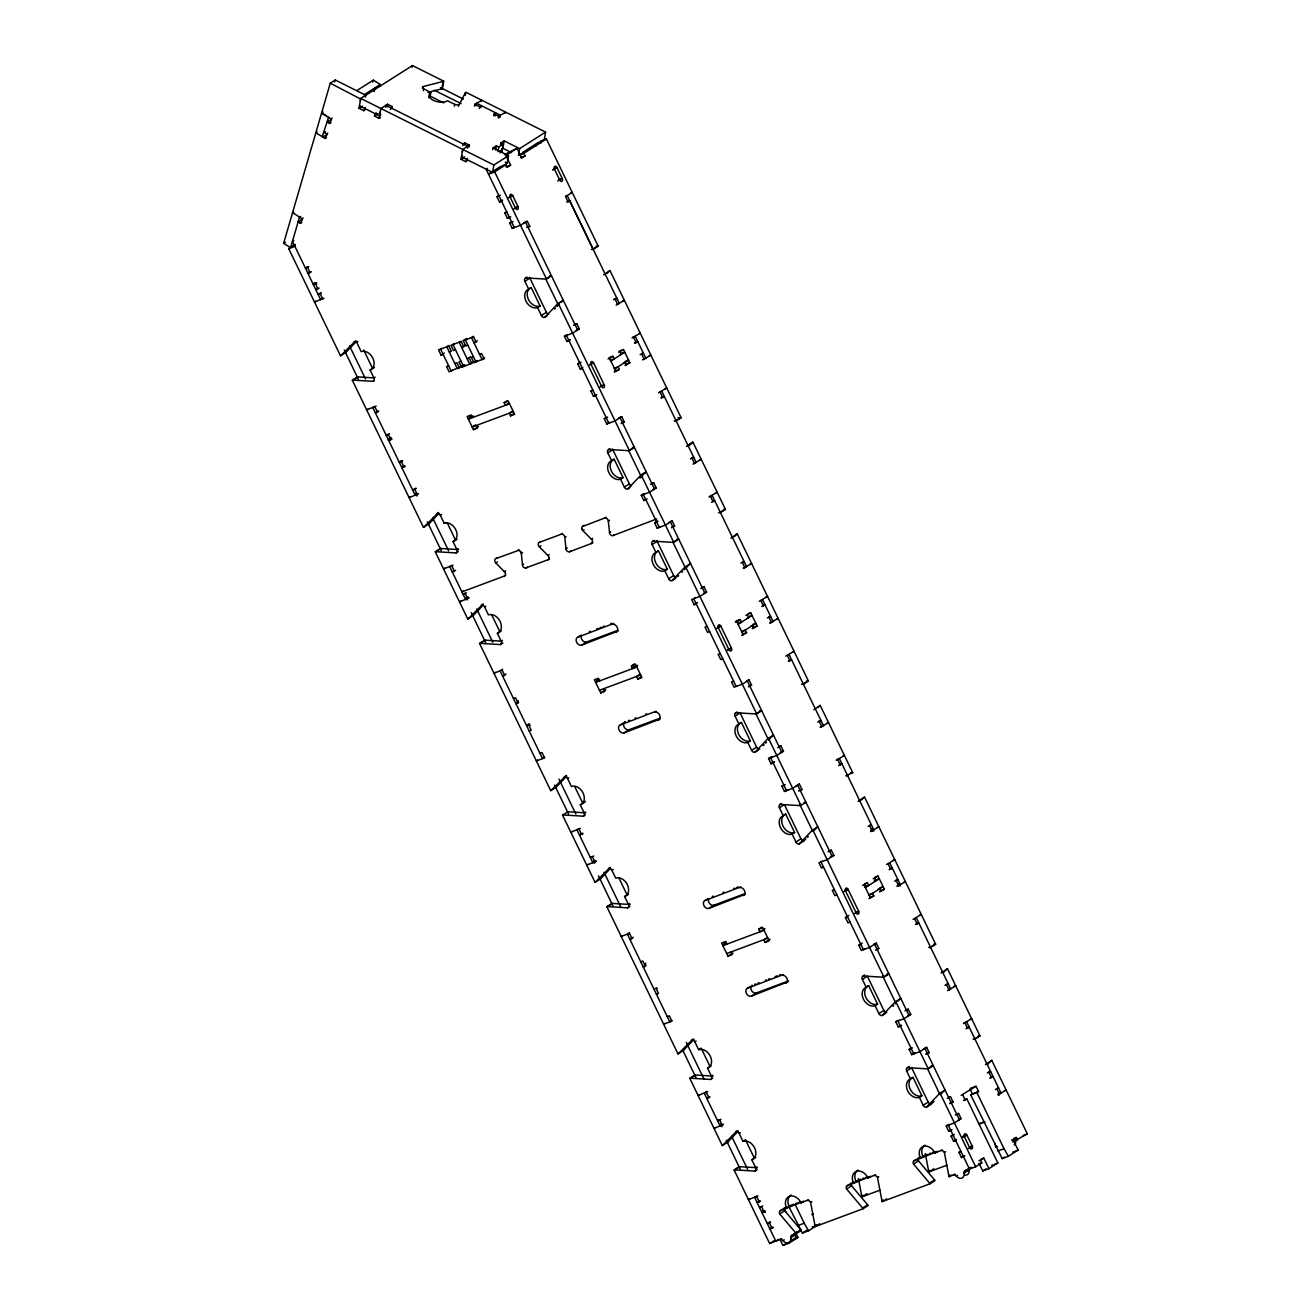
<?xml version="1.0" encoding="UTF-8"?>
<svg xmlns="http://www.w3.org/2000/svg" width="1311" height="1311" viewBox="0 0 1311 1311"><rect width="100%" height="100%" fill="white"/><g stroke="black" fill="none" stroke-linecap="round" stroke-linejoin="round"><path stroke-width="1.5" d="M656.795 518.927L612.843 535.625A2.933 2.18 57.6 0 1 611.041 535.183L610.385 534.609A2.933 2.18 57.6 0 1 609.615 533.331L608.304 521.057A2.933 2.18 57.6 0 0 605.026 517.894L582.117 526.678A2.933 2.18 57.6 0 0 582.821 530.562L591.753 539.591A2.933 2.18 57.6 0 1 591.933 543.295L569.351 551.833A2.933 2.18 57.6 0 1 566.024 549.194L564.812 537.281A2.933 2.18 57.6 0 0 561.534 534.101L539.018 542.508A2.933 2.18 57.6 0 0 539.329 546.769L548.473 556.11A2.933 2.18 57.6 0 1 548.867 556.962L549.014 558.142A2.868 2.114 57.6 0 1 548.899 558.748M549.03 557.978L549.014 558.142A2.933 2.18 57.6 0 1 548.113 559.748L525.416 568.073A2.933 2.18 57.6 0 1 522.532 565.402L521.319 553.488A2.933 2.18 57.6 0 0 518.648 550.341L495.525 558.715A2.933 2.18 57.6 0 0 495.853 562.976L504.981 572.333A2.933 2.18 57.6 0 1 504.62 575.955L461.947 591.884L463.193 591.097M360.525 99.669L360.312 100.898M427.976 92.393L441.823 88.837A2.933 1.54 9.9 0 0 442.397 88.574L443.692 81.167L412.457 65.55L360.738 98.423L359.017 108.305L363.77 110.681L365.458 107.42M376.06 112.73L374.372 115.991L379.141 118.367L379.682 115.286M380.01 113.434L379.78 114.663M380.321 111.582L380.108 112.812M462.537 150.667L462.308 151.896M481.399 100.521L474.811 104.306L474.484 106.158M505.227 112.435L498.639 116.22L498.311 118.072M365.425 97.096L365.753 95.244L335.272 80.004L330.274 83.183L283.635 243.354L290.6 247.681L295.188 244.764M359.443 105.83L379.567 115.892L380.862 108.485L387.548 104.241L392.3 106.633L391.989 108.485M385.549 107.158L385.876 105.306L467.748 146.242L467.421 148.094M387.056 107.027L387.548 104.241M390.317 109.55L392.3 106.633M412.129 67.402L412.457 65.55M422.666 88.46L422.978 86.608L443.118 81.429A2.933 1.54 9.9 0 0 443.692 81.167M423.371 90.705L423.699 88.853A2.933 1.54 9.9 0 1 422.978 86.608M428.631 97.784A10.291 5.375 9.9 0 1 430.188 96.129L430.844 92.425L423.699 88.853M441.823 88.837L443.118 81.429M454.343 106.191L454.671 104.339L447.526 100.767A10.291 5.375 9.9 0 1 433.335 100.308A10.291 5.375 9.9 0 1 430.844 92.425M458.391 106.322L465.438 92.573L465.028 94.9M465.323 94.998L465.815 92.229L545.589 132.116L544.294 139.523L519.975 154.977M462.668 145.718L464.651 142.801L469.42 145.193L469.092 147.045M467.027 160.892L465.782 161.695L461.013 159.303L462.75 149.421L469.42 145.193M464.34 144.652L464.651 142.801M465.782 161.695L467.47 158.418M476.04 105.716L476.483 103.241L500.294 115.155L499.868 117.629M479.252 108.534L481.235 105.634L480.924 107.486M481.235 101.455L481.481 100.062M493.542 115.679L495.542 112.779L494.968 116.007M492.707 149.782L493.034 147.93L496.377 145.816L498.754 146.996L503.211 144.177L500.818 142.981L500.507 144.833M495.64 149.978L496.377 145.816M462.701 156.042L461.456 156.845L492.575 172.397L493.87 164.989L508.521 155.665L493.034 147.93M497.951 151.634L498.754 146.996M505.063 113.369L505.309 111.976M499.966 152.813L501.9 151.584L503.211 144.177M501.408 149.192L502.867 148.274L504.161 140.867L519.648 148.602L545.589 132.116M492.575 172.397L507.226 163.088L508.521 155.665M518.517 155.091L519.648 148.602M360.64 99.046L330.274 83.183M334.731 81.872L335.272 80.004M290.6 247.681L299.482 217.216L300.727 216.413M322.227 136.688L328.553 117.351M302.185 219.298L298.121 221.87L300.448 223.312L303.054 217.855M317.098 131.936L315.836 132.722L325.144 138.491L327.75 133.034M330.946 119.629L327.193 122.021L329.52 123.463L332.125 118.006M372.734 82.052L373.291 80.151L380.272 84.478L379.715 86.379M374.11 91.59L375.257 87.657M355.592 340.86L341.04 355.445A2.933 2.18 57.6 0 1 340.499 355.773L288.682 248.615L295.155 244.518M340.499 355.773L346.038 352.266L356.608 341.221M526.907 277.08L525.662 277.883A2.933 2.18 57.6 0 0 524.875 281.275L528.694 289.174A10.291 7.62 57.6 0 0 525.94 301.071A10.291 7.62 57.6 0 0 537.608 307.61L541.41 315.509A2.933 2.18 57.6 0 0 544.753 317.36L557.732 303.775L563.288 300.268A2.95 2.18 57.6 0 0 562.747 300.596L561.124 302.3M554.619 309.085L555.438 308.232M557.06 306.545L557.88 305.692M558.683 304.84L559.502 303.988M603.634 274.933L609.992 270.574L681.13 417.734L676.132 420.913A2.933 2.18 57.6 0 1 675.476 421.011L674.215 420.946M607.026 273.442L609.451 270.902A2.95 2.18 57.6 0 1 609.992 270.574M438.546 512.454L423.994 527.038A2.933 2.18 57.6 0 1 423.453 527.366L352.315 380.206L357.329 377.027A2.933 2.18 57.6 0 1 357.969 376.912L374.34 377.929M423.453 527.366L428.992 523.859L438.743 513.666M483.169 603.912L468.306 618.694A2.933 2.18 57.6 0 1 467.765 619.021L435.268 551.8L440.283 548.621A2.933 2.18 57.6 0 1 440.922 548.522L458.555 549.604M467.765 619.021L473.304 615.514L483.054 605.321M609.861 448.673L608.615 449.476A2.933 2.18 57.6 0 0 607.829 452.869L611.647 460.767A10.291 7.62 57.6 0 0 608.894 472.681A10.291 7.62 57.6 0 0 620.545 479.203L624.364 487.102A2.933 2.18 57.6 0 0 627.707 488.97L640.686 475.369L645.7 472.189A2.933 2.18 57.6 0 1 646.241 471.862L641.226 475.041A2.933 2.18 57.6 0 0 640.686 475.369M640.014 478.138L640.833 477.286M642.456 475.582L643.259 474.746M644.078 473.894L645.7 472.189M686.587 446.527L692.405 442.495A2.933 2.18 57.6 0 1 692.945 442.168L725.442 509.389L720.427 512.568A2.933 2.18 57.6 0 1 719.788 512.683L718.526 512.601M689.979 445.035L692.405 442.495M654.173 540.345L652.927 541.132A2.933 2.18 57.6 0 0 652.141 544.54L655.959 552.439A10.291 7.62 57.6 0 0 653.206 564.336A10.291 7.62 57.6 0 0 664.857 570.859L668.676 578.757A2.933 2.18 57.6 0 0 672.019 580.626L684.997 567.024L690.536 563.517A2.933 2.18 57.6 0 0 690.012 563.845L688.39 565.549M677.836 576.594L678.639 575.742M681.884 572.35L682.703 571.498M684.326 569.793L685.129 568.941M686.767 567.253L687.57 566.401M730.899 538.182L737.257 533.823L808.395 680.983L803.381 684.162A2.933 2.18 57.6 0 1 802.742 684.276L801.48 684.195M734.275 536.707L736.716 534.151A2.933 2.18 57.6 0 1 737.257 533.823M566.123 775.506L551.259 790.287A2.933 2.18 57.6 0 1 550.718 790.631L479.58 643.472L484.595 640.292A2.933 2.18 57.6 0 1 485.234 640.178L501.605 641.177M550.718 790.631L556.257 787.108L566.811 776.063M610.123 867.374L595.571 881.959A2.933 2.18 57.6 0 1 595.03 882.287L562.534 815.065L568.187 811.771L585.82 812.853M595.03 882.287L600.569 878.763L610.32 868.57M737.126 711.939L735.881 712.725A2.933 2.18 57.6 0 0 735.094 716.134L738.912 724.033A10.291 7.62 57.6 0 0 736.159 735.93A10.291 7.62 57.6 0 0 747.811 742.452L751.629 750.351A2.933 2.18 57.6 0 0 754.972 752.219L767.951 738.634L773.49 735.11A2.933 2.18 57.6 0 0 772.966 735.438L771.343 737.143M763.215 745.631L764.034 744.795M765.657 743.091L766.46 742.239M769.704 738.847L770.524 737.995M813.852 709.775L820.211 705.416L852.707 772.638L845.792 775.85M818.048 707.448L819.67 705.744A2.933 2.18 57.6 0 1 820.211 705.416M781.438 803.594L780.192 804.397A2.933 2.18 57.6 0 0 779.406 807.789L783.224 815.688A10.291 7.62 57.6 0 0 780.455 827.585A10.291 7.62 57.6 0 0 792.123 834.107L795.941 842.006A2.933 2.18 57.6 0 0 799.268 843.874L812.263 830.289L817.802 826.766A2.933 2.18 57.6 0 0 817.277 827.11L815.639 828.798M805.085 839.843L805.904 838.991M807.527 837.303L808.346 836.451M814.016 830.502L814.836 829.65M858.164 801.447L864.523 797.072L935.661 944.231L930.646 947.411A2.933 2.18 57.6 0 1 930.007 947.525L928.745 947.443M861.54 799.956L863.982 797.416A2.933 2.18 57.6 0 1 864.523 797.072M693.077 1038.967L678.524 1053.552A2.933 2.18 57.6 0 1 677.984 1053.88L606.846 906.72L611.844 903.541A2.933 2.18 57.6 0 1 612.499 903.426L630.132 904.508M677.984 1053.88L683.523 1050.373L694.076 1039.328M737.077 1130.819L722.836 1145.208A2.933 2.18 57.6 0 1 722.295 1145.535L689.799 1078.314L694.797 1075.135A2.933 2.18 57.6 0 1 695.453 1075.02L713.086 1076.102M722.295 1145.535L727.834 1142.028L738.388 1130.983M864.703 974.991L863.146 975.99A2.933 2.18 57.6 0 0 862.359 979.383L866.178 987.281A10.291 7.62 57.6 0 0 863.408 999.179A10.291 7.62 57.6 0 0 875.076 1005.717L878.894 1013.616A2.933 2.18 57.6 0 0 882.221 1015.468L895.216 1001.883L900.755 998.376A2.933 2.18 57.6 0 0 900.215 998.703L897.789 1001.243M892.922 1006.34L893.725 1005.488M895.347 1003.8L896.167 1002.948M941.118 973.041L947.476 968.682L979.956 1035.903L974.958 1039.082A2.933 2.18 57.6 0 1 974.319 1039.181L973.057 1039.115M943.691 972.401L944.494 971.549M945.313 970.697L946.935 969.009A2.933 2.18 57.6 0 1 947.476 968.682M909.326 1066.449L907.441 1067.646A2.933 2.18 57.6 0 0 906.655 1071.038L910.473 1078.937A10.291 7.62 57.6 0 0 907.72 1090.85A10.291 7.62 57.6 0 0 919.388 1097.373L923.206 1105.271A2.933 2.18 57.6 0 0 926.533 1107.139L939.528 1093.538L945.067 1090.031A2.933 2.18 57.6 0 0 944.526 1090.359L943.723 1091.211M932.35 1103.108L933.973 1101.404M941.282 1093.751L942.904 1092.063M985.43 1064.696L991.772 1060.337L1027.365 1133.9L1012.616 1141.963M988.002 1064.057L988.805 1063.205M989.625 1062.369L991.247 1060.665A2.933 2.18 57.6 0 1 991.772 1060.337M323.145 112.025L321.588 113.025L330.88 118.793M357.133 90.426L373.291 80.151M364.114 94.753L380.272 84.478M329.52 123.463L331.077 122.464M359.017 108.305L362.459 106.125M325.423 131.592L324.178 132.395L326.505 133.837M363.77 110.681L365.032 109.895M322.817 137.049L326.98 134.41M325.144 138.491L326.39 137.704M374.372 115.991L378.125 113.598M379.567 115.892L380.829 115.106M379.141 118.367L380.387 117.58M301.792 218.658L292.812 212.677M292.5 212.89L293.762 212.087M300.448 223.312L301.694 222.526M283.635 243.354L285.47 242.191M293.713 240.503L292.468 241.306L320.687 299.744M461.013 159.303L464.766 156.927M500.818 142.981L504.161 140.867M307.626 266.756L305.447 268.149L308.757 266.592M310.461 271.836L307.97 273.425L311.297 271.852M504.456 154.649L516.993 148.307L521.729 158.09L525.055 155.96L523.794 153.338L546.392 138.966L598.177 246.124L593.178 249.319A2.933 2.18 57.6 0 1 592.523 249.418L591.277 249.352M516.993 148.307L505.882 155.37L510.602 165.153L507.275 167.284L505.997 164.645L499.819 166.956L488.495 174.15L494.673 171.839L505.997 164.645M487.315 168.349L486.053 169.135L514.322 227.573M315.771 282.799L313.263 284.389L316.606 282.832M522.45 152.551L538.608 142.293M318.016 288.256L315.836 289.649L319.147 288.092M320.359 293.09L318.163 294.483L321.474 292.91M315.787 301.251L314.525 302.054L324.03 298.187M501.605 201.255L499.524 202.025L496.984 196.765L498.229 195.962M500.294 195.192L496.984 196.765M499.524 202.025L502.654 200.042M512.765 195.781L508.684 197.814M552.947 169.824L556.995 167.661L562.304 178.624L557.732 180.984M510.684 216.692L507.373 218.265L504.833 212.988L506.701 211.808M515.715 207.482L518.025 206.614L515.567 208.334L510.225 197.24A2.212 1.458 69.6 0 1 510.52 194.47A2.212 1.458 69.6 0 1 512.732 195.65L518.074 206.745A2.212 1.458 69.6 0 1 517.73 209.383A2.212 1.458 69.6 0 1 515.534 208.203L513.978 208.777M507.373 218.265L509.242 217.069M528.054 227.36L529.726 226.295L527.186 221.035L520.483 225.279L512.257 228.343L509.7 223.083L510.962 222.296M513.011 221.526L509.7 223.083M512.257 228.343L514.436 226.967M616.776 304.414L619.349 303.447L569.761 200.845L568.089 201.91L565.549 196.634L572.219 192.389L570.678 192.979M352.315 380.206A2.933 2.18 57.6 0 1 352.97 380.108L373.127 381.337A2.933 2.18 57.6 0 0 373.914 377.945L370.095 370.046A10.291 7.62 57.6 0 0 372.848 358.149A10.291 7.62 57.6 0 0 361.18 351.61L356.625 342.204L357.887 341.401M352.97 380.108L357.969 376.912M370.095 370.046L372.586 368.457A10.291 7.62 57.6 0 0 374.487 367.293M524.875 281.275L529.873 278.096A2.933 2.18 57.6 0 1 529.611 277.342M373.914 377.945L375.159 377.142M373.127 381.337L374.372 380.551M528.694 289.174L531.201 287.584L540.099 306.02L537.608 307.61M558.273 304.955L545.851 279.243A2.933 2.18 57.6 0 0 546.458 279.014L551.472 275.818A2.933 2.18 57.6 0 1 550.817 275.933L545.818 279.112L525.662 277.883M592.523 249.418L597.537 246.239A2.933 2.18 57.6 0 0 598.177 246.124M441.84 348.333L440.594 349.119L451.197 371.062L452.459 370.259M448.854 345.498L446.772 346.825L457.375 368.752L459.456 367.441M454.196 343.728L452.95 344.514L463.553 366.457L464.815 365.654M460.39 341.417L459.129 342.22L469.731 364.147L472.648 362.295M467.863 345.17L465.798 345.94L463.258 340.68L466.585 338.566M449.312 352.085L451.377 351.315L448.837 346.055L438.53 349.89L441.086 355.15L444.413 353.036M466.569 339.123L465.307 339.91L475.909 361.852L477.171 361.049M473.566 336.288L471.485 337.615L482.087 359.542L484.595 357.952M465.012 345.367L461.669 347.481L463.733 346.71L461.193 341.45L450.886 345.285L453.442 350.545L455.491 349.791M367.932 409.114L366.654 409.917L376.175 406.049M477.368 340.745L474.041 342.876L476.09 342.105L473.55 336.845L463.258 340.68M374.094 406.82L372.832 407.623L415.259 495.378L417.34 494.05M378.224 411.08L375.405 412.883L378.715 411.31M470.534 356.772L467.191 358.886L469.256 358.116L471.796 363.393L461.505 367.227L458.948 361.951L461.013 361.197M461.964 365.851L463.225 365.048M541.41 315.509L546.425 312.313A2.933 2.18 57.6 0 0 548.67 314.247M448.657 365.802L446.592 366.572L449.149 371.832L464.438 364.802M461.505 367.227L464.831 365.097M473.369 356.592L471.305 357.346L473.861 362.623L477.188 360.492M544.753 317.36L547.261 315.771M387.466 434.465L386.221 435.252L389.531 433.695M390.94 437.3A2.212 1.458 69.6 0 0 391.252 438.939L388.761 440.512L392.071 438.956M572.628 333.141L579.331 328.897L576.774 323.637L573.562 325.275M613.614 299.826L616.825 298.187L614.122 299.187M570.252 339.926L566.942 341.483L564.402 336.222L566.27 335.026M567.729 334.649L566.483 335.452L608.894 423.191L610.139 422.404M616.154 305.086L624.364 300.268L622.807 300.842M566.942 341.483L569.761 339.696M469.256 417.488L470.911 416.423M400.314 461.456L401.854 460.866L399.363 462.455L402.674 460.898M473.369 415.948L468.355 419.127L509.553 403.788M404.411 466.126L401.92 467.716L405.23 466.159M508.766 403.198L505.44 405.312L504.161 402.69L507.504 400.56M475.516 424.911L472.173 427.025L513.371 411.687M472.484 417.603L471.206 414.964L467.093 416.505L473.451 429.664L478.466 426.485M582.363 368.358L580.298 369.128L577.758 363.868L579.954 362.475M581.068 362.295L577.758 363.868M512.585 411.097L509.258 413.211L510.52 415.849L514.649 414.309L508.275 401.15L504.161 402.69M580.298 369.128L582.805 367.539M632.066 337.992L640.276 333.174L638.719 333.748M510.52 415.849L513.863 413.719M608.058 358.985L612.942 356.281L614.203 358.919L610.352 360.361M618.628 352.266L623.495 349.578L629.87 362.737L624.986 365.425M634.606 343.253L637.818 341.614L635.114 342.63M610.844 361.049L624.741 352.217L621.447 353.446M415.554 488.315L412.736 490.101L416.357 488.331M410.343 496.869L409.081 497.672L418.586 493.805M614.662 368.948L628.559 360.115L625.265 361.344M640.112 354.658L643.324 353.02L641.784 353.609M614.417 372.144L619.3 369.456L618.022 366.818L614.171 368.26M596.767 394.758L593.457 396.332L590.917 391.071L592.474 390.072M642.669 359.935L650.879 355.117L649.322 355.691M593.457 396.332L595.964 394.742M436.989 513.453A2.933 2.18 57.6 0 1 440.316 515.305L441.561 514.518M621.086 423.551L624.298 421.913L621.742 416.652L615.056 420.897L606.813 423.977L604.273 418.701L606.141 417.504M607.583 417.144L604.273 418.701M440.316 515.305L444.134 523.204L445.379 522.417M606.813 423.977L609.009 422.584M658.564 392.841L666.791 388.023L665.234 388.597M661.121 398.102L664.333 396.463L661.236 397.61M435.268 551.8A2.933 2.18 57.6 0 1 435.907 551.702L440.922 548.522M435.907 551.702L456.081 552.931A2.933 2.18 57.6 0 0 456.867 549.538L453.049 541.64L455.54 540.05A10.291 7.62 57.6 0 0 456.998 539.247M607.829 452.869L612.827 449.689A2.933 2.18 57.6 0 1 612.565 448.936M456.867 549.538L458.113 548.735M456.081 552.931L458.26 551.538M611.647 460.767L614.154 459.178L623.053 477.614L620.545 479.203M628.772 450.705L633.77 447.526A2.933 2.18 57.6 0 0 634.426 447.428L629.411 450.607A2.933 2.18 57.6 0 1 628.772 450.705L608.615 449.476M675.476 421.011L680.491 417.832A2.933 2.18 57.6 0 0 681.13 417.734M444.822 568.171L443.544 568.974L453.049 565.09M451.295 565.68L449.722 566.663L465.634 599.569L468.551 597.718M454.163 570.727L452.295 571.924L455.605 570.367M495.886 558.519L497.131 557.732M495.853 562.976L497.41 561.993M517.648 550.407L518.894 549.62M692.945 442.168L687.931 445.347A2.933 2.18 57.6 0 0 687.406 445.674M624.364 487.102L629.378 483.923A2.933 2.18 57.6 0 0 631.378 485.775M521.319 553.488L522.581 552.685M539.378 542.312L540.624 541.525M627.707 488.97L629.886 487.577M464.668 593.309L463.111 594.309L466.421 592.736M539.329 546.769L540.902 545.786M561.141 534.2L562.386 533.413M504.424 571.612L505.669 570.809M460.718 601.077L459.456 601.88L468.961 598.013M564.812 537.281L566.073 536.478M504.391 576.07L505.636 575.267M582.871 526.104L584.116 525.301M522.433 564.894L523.679 564.107M647.142 498.967L643.832 500.54L641.292 495.263L649.535 492.199L656.221 487.954L653.665 482.677L650.453 484.316M690.487 458.866L693.699 457.228L691.389 458.096M582.821 530.562L584.083 529.759M604.633 517.992L605.879 517.206M526.121 567.974L527.366 567.171M641.292 495.263L643.783 493.673M644.619 493.706L643.357 494.493L659.269 527.399L660.515 526.612M547.916 555.405L549.162 554.602M693.044 464.127L701.254 459.309L699.32 460.03M608.304 521.057L609.566 520.27M549.129 559.06L548.113 559.748M567.171 547.9L566.024 549.194M643.832 500.54L645.7 499.344M569.613 551.767L570.859 550.964M481.301 605.108A2.933 2.18 57.6 0 1 484.628 606.977L485.873 606.174M591.408 539.198L592.654 538.395M591.359 543.655L592.621 542.852M609.418 532.479L610.664 531.676M613.089 535.543L614.351 534.757M665.447 525.105L657.188 528.169L654.648 522.909L657.466 521.122M657.958 521.352L654.648 522.909M657.188 528.169L658.761 527.186M665.431 525.105L672.117 520.86L674.673 526.121L671.461 527.759M708.94 497.033L717.166 492.215L715.593 492.805M479.58 643.472A2.933 2.18 57.6 0 1 480.219 643.357L485.234 640.178M480.219 643.357L500.376 644.586A2.933 2.18 57.6 0 0 501.163 641.194L497.344 633.295L499.852 631.705A10.291 7.62 57.6 0 0 501.31 630.902M711.496 502.31L714.708 500.671L712.774 501.392M652.141 544.54L657.139 541.345A2.933 2.18 57.6 0 1 656.942 540.853M501.163 641.194L502.424 640.391M500.376 644.586L502.883 642.996M655.959 552.439L658.45 550.833L667.365 569.269L664.857 570.859M685.522 568.155L673.051 542.377A2.933 2.18 57.6 0 0 673.723 542.262L678.721 539.083A2.933 2.18 57.6 0 1 678.082 539.182L673.084 542.377L652.927 541.132M719.788 512.683L724.803 509.487A2.933 2.18 57.6 0 0 725.442 509.389M495.181 672.379L493.919 673.182L502.179 670.101L504.719 675.362L502.67 676.132L505.997 674.018M502.605 669.282L500.097 670.871L542.525 758.627L544.606 757.299M668.676 578.757L673.69 575.578A2.933 2.18 57.6 0 0 675.935 577.495M618.186 630.952L581.658 645.127A4.408 3.261 57.6 0 1 576.66 642.341A4.408 3.261 57.6 0 1 577.84 637.228L580.97 635.245M672.019 580.626L674.51 579.036M674.821 578.839L675.771 578.233M577.84 637.228L613.745 623.446M581.658 645.127L586.673 641.948L617.776 630.362M518.189 700.762A2.212 1.458 69.6 0 0 518.517 702.188L516.026 703.778L518.091 703.007L515.534 697.747L513.486 698.501M699.894 596.407L706.596 592.146L704.04 586.886L700.828 588.524M740.862 563.075L744.074 561.436L742.534 562.009M694.994 597.898L693.732 598.701L736.159 686.456L737.405 685.653M743.419 568.335L751.629 563.517L750.089 564.091M699.91 596.39L691.667 599.471L694.207 604.732L697.534 602.618M596.505 680.737L598.177 679.688M529.136 724.114L526.629 725.704L528.694 724.95L531.234 730.211L529.185 730.981M598.963 680.262L595.62 682.392L636.818 667.037M632.213 667.43L637.703 665.398L632.705 668.577L631.427 665.939L634.753 663.825M599.75 680.851L598.471 678.229L594.358 679.754L600.717 692.913L605.715 689.733M639.85 674.346L636.523 676.476L637.785 679.098L641.915 677.574L635.54 664.398L631.427 665.939M637.785 679.098L641.128 676.984M759.315 601.241L767.541 596.423L766.001 596.997M735.324 622.233L740.207 619.546L741.469 622.168L737.618 623.61M745.877 615.514L750.761 612.827L757.135 625.986L752.252 628.69M761.871 606.501L765.083 604.879L762.379 605.879M737.552 623.036L738.912 622.184M738.109 624.315L752.006 615.465L748.712 616.694M537.592 760.134L536.346 760.921L544.606 757.856L542.049 752.58L540.001 753.35M741.928 632.213L755.824 623.364L752.53 624.593M767.377 617.923L770.589 616.285L769.049 616.858M741.682 635.409L746.565 632.705L745.287 630.067L742.583 631.083M769.934 623.184L778.144 618.366L776.604 618.939M659.974 719.1L624.085 732.882A4.408 3.261 57.6 0 1 619.087 730.08A4.408 3.261 57.6 0 1 620.267 724.983L623.397 723M624.642 722.197L625.265 721.804A4.408 3.261 57.6 0 0 624.741 722.082M620.267 724.983L656.155 711.201M624.085 732.882L629.083 729.703L660.203 718.1M564.254 776.702A2.933 2.18 57.6 0 1 567.581 778.57L568.827 777.767M748.335 686.8L751.547 685.178L749.007 679.901L742.321 684.162L734.078 687.226L731.538 681.966L733.586 681.196M785.83 656.09L794.056 651.272L792.5 651.846M788.386 661.35L791.598 659.712L788.501 660.875M562.534 815.065A2.933 2.18 57.6 0 1 563.173 814.95L583.329 816.196A2.933 2.18 57.6 0 0 584.116 812.787L580.298 804.888L582.805 803.299A10.291 7.62 57.6 0 0 585.443 801.283M735.094 716.134L740.092 712.955A2.933 2.18 57.6 0 1 739.896 712.463M584.116 812.787L585.378 812.001M583.329 816.196L585.214 815M738.912 724.033L741.403 722.443L750.318 740.862L747.811 742.452M756.037 713.971L761.035 710.791A2.933 2.18 57.6 0 0 761.675 710.677L756.676 713.856A2.933 2.18 57.6 0 1 756.037 713.971L735.881 712.725M802.742 684.276L807.756 681.097A2.933 2.18 57.6 0 0 808.395 680.983M572.088 831.42L570.809 832.223L580.314 828.355M578.233 829.126L576.987 829.929L592.9 862.835L595.817 860.966M582.674 833.19L579.56 835.189L582.871 833.616M751.629 750.351L756.644 747.172A2.933 2.18 57.6 0 0 759.774 749.089M754.972 752.219L757.152 750.826M757.463 750.629L758.413 750.023M591.622 856.755L590.376 857.558L593.686 856.001M587.984 864.326L586.722 865.129L596.226 861.261M774.408 762.232L771.097 763.789L768.541 758.528L776.8 755.447L783.47 751.203L780.93 745.943L777.718 747.581M817.753 722.115L820.965 720.493L818.654 721.345M768.541 758.528L770.737 757.135M771.884 756.955L770.622 757.742L786.534 790.648L787.78 789.861M820.309 727.392L828.519 722.574L826.962 723.148M771.097 763.789L774.227 761.806M608.55 868.357A2.933 2.18 57.6 0 1 611.893 870.225L613.138 869.422M798.71 791.008L801.922 789.369L799.382 784.109L792.696 788.353L784.453 791.434L781.913 786.158L784.404 784.568M785.223 784.601L781.913 786.158M784.453 791.434L787.272 789.648M836.205 760.298L844.431 755.48L842.858 756.054M606.846 906.72A2.933 2.18 57.6 0 1 607.485 906.606L612.499 903.426M607.485 906.606L627.641 907.851A2.933 2.18 57.6 0 0 628.428 904.443L624.61 896.544L627.117 894.954L619.103 878.37M838.761 765.558L841.973 763.92L839.269 764.936M779.406 807.789L784.404 804.61L800.955 838.827A2.933 2.18 57.6 0 0 804.282 840.695L803.659 841.088M628.428 904.443L629.69 903.656M627.641 907.851L629.837 906.458M783.224 815.688L785.715 814.098L794.63 832.518L792.123 834.107M780.192 804.397L800.349 805.626L805.986 802.332A2.933 2.18 57.6 0 1 805.347 802.447L804.085 802.365M622.43 935.628L621.185 936.431L629.444 933.35L631.984 938.61L629.935 939.381L633.262 937.267M629.444 932.809L627.363 934.12L669.79 1021.875L671.871 1020.548M795.941 842.006L800.955 838.827M745.451 894.2L708.923 908.392A4.408 3.261 57.6 0 1 703.925 905.59A4.408 3.261 57.6 0 1 705.105 900.493L707.924 898.707M799.268 843.874L803.037 841.498M705.105 900.493L740.682 886.892M708.923 908.392L713.938 905.213L745.041 893.61M823.521 867.226L821.473 867.997L818.916 862.736L827.175 859.655L833.845 855.411L831.305 850.151L828.093 851.773M868.128 826.323L871.34 824.685L869.799 825.274M822.243 861.163L820.997 861.95L863.425 949.705L864.67 948.918M871.045 830.142L872.716 829.076L873.716 831.141M870.668 831.6L878.894 826.782L877.354 827.356M723.77 944.002L725.442 942.937M726.228 943.527L722.885 945.641L764.084 930.286M764.968 928.647L759.954 931.826L758.692 929.188L762.019 927.074M726.999 944.117L725.737 941.478L721.607 943.019L727.982 956.178L732.98 952.999M767.115 937.611L763.772 939.725L765.05 942.363L769.164 940.823L762.805 927.664L758.692 929.188M886.58 864.506L894.807 859.688L893.25 860.262M765.05 942.363L770.049 939.168M862.589 885.499L867.456 882.795L868.734 885.433L864.49 887.006M873.142 878.78L878.026 876.076L884.384 889.251L879.517 891.939M889.137 869.767L892.349 868.128L889.645 869.144M864.818 886.302L865.719 885.728M865.375 887.563L879.271 878.731L874.322 880.566M664.857 1023.383L663.612 1024.186L671.871 1021.105L669.315 1015.845L667.266 1016.615M869.193 895.462L883.09 886.629L879.796 887.858M894.643 881.172L897.855 879.534L895.921 880.255M868.947 898.658L873.831 895.954L872.552 893.332L869.848 894.331M850.036 922.075L847.988 922.846L845.431 917.569L848.774 915.455M897.347 885.122L898.609 884.319M897.183 886.433L905.409 881.615L903.869 882.188M788.485 981.562L751.35 996.131A4.408 3.261 57.6 0 1 746.352 993.345A4.408 3.261 57.6 0 1 747.532 988.248L750.351 986.446M747.532 988.248L783.109 974.647M751.35 996.131L756.349 992.951L788.534 980.956M691.503 1039.951A2.933 2.18 57.6 0 1 694.846 1041.819L696.092 1041.032M875.601 950.065L878.812 948.427L876.272 943.166L869.586 947.411L861.343 950.475L858.803 945.215L862.13 943.101M694.846 1041.819L698.665 1049.718L701.156 1048.128L710.07 1066.564L707.563 1068.154L711.381 1076.052A2.933 2.18 57.6 0 1 710.595 1079.445L690.438 1078.216A2.933 2.18 57.6 0 0 689.799 1078.314M913.095 919.339L921.322 914.521L919.765 915.094M915.635 924.616L918.847 922.977L915.766 924.124M690.438 1078.216L695.453 1075.02M862.359 979.383L867.358 976.203L883.893 1010.42A2.933 2.18 57.6 0 0 886.842 1012.387M711.381 1076.052L712.643 1075.249M710.595 1079.445L712.479 1078.248M866.178 987.281L868.669 985.692L877.583 1004.128L875.076 1005.717M883.303 977.219L888.301 974.04A2.933 2.18 57.6 0 0 888.94 973.926L883.942 977.105A2.933 2.18 57.6 0 1 883.303 977.219L863.146 975.99M930.007 947.525L935.005 944.346A2.933 2.18 57.6 0 0 935.661 944.231M699.337 1094.685L698.075 1095.488L707.579 1091.604M707.071 1091.391L704.253 1093.177L720.165 1126.083L723.082 1124.232M708.694 1097.241L706.809 1098.438L710.12 1096.881M878.894 1013.616L883.893 1010.42M882.221 1015.468L885.662 1013.288M719.198 1119.823L717.625 1120.807L720.952 1119.25M715.249 1127.591L713.987 1128.394L723.492 1124.51M720.231 1124.412L721.919 1126.772M901.673 1025.481L898.346 1027.037L895.806 1021.777L904.066 1018.696L910.735 1014.452L908.195 1009.191L904.983 1010.83M945.018 985.38L948.23 983.742L945.919 984.61M895.806 1021.777L897.691 1020.581M899.133 1020.204L897.888 1021.007L913.8 1053.913L915.045 1053.11M947.558 990.641L955.785 985.823L954.211 986.413M898.346 1027.037L901.165 1025.251M735.815 1131.622A2.933 2.18 57.6 0 1 739.158 1133.474L740.404 1132.688M739.158 1133.474L742.976 1141.373L745.467 1139.783L754.382 1158.219L751.875 1159.809L755.693 1167.708A2.933 2.18 57.6 0 1 754.907 1171.1L734.75 1169.871A2.933 2.18 57.6 0 0 734.111 1169.969L769.655 1243.565L781.766 1238.633M925.976 1054.273L929.188 1052.635L926.648 1047.358L919.961 1051.619L911.719 1054.683L909.178 1049.423L911.047 1048.226M912.489 1047.85L909.178 1049.423M911.719 1054.683L914.537 1052.897M734.111 1169.969L739.109 1166.79A2.933 2.18 57.6 0 1 739.748 1166.692L757.397 1167.773M963.47 1023.547L971.697 1018.729L970.124 1019.319M734.75 1169.871L739.748 1166.692M966.01 1028.807L969.222 1027.185L966.912 1028.037M906.655 1071.038L911.669 1067.859L928.204 1102.092A2.933 2.18 57.6 0 0 931.547 1103.944L930.597 1104.55M755.693 1167.708L756.939 1166.905M754.907 1171.1L757.102 1169.707M910.473 1078.937L912.98 1077.347L921.895 1095.783L919.388 1097.373M927.614 1068.875L932.613 1065.696A2.933 2.18 57.6 0 0 933.252 1065.597L928.254 1068.776A2.933 2.18 57.6 0 1 927.614 1068.875L907.441 1067.646M974.319 1039.181L979.317 1036.001A2.933 2.18 57.6 0 0 979.956 1035.903M749.712 1198.877L748.45 1199.68L757.955 1195.812M756.3 1196.32L754.628 1197.385L775.85 1241.255M759.692 1201.056L757.184 1202.646L760.495 1201.073M760.773 1206.677L759.528 1207.464L762.838 1205.907M923.206 1105.271L928.204 1102.092M926.533 1107.139L930.286 1104.747M765.198 1212.478L764.559 1211.151L762.052 1212.741L765.378 1211.167M949.836 1103.633L953.048 1101.994L950.508 1096.733L947.296 1098.356M987.33 1072.906L990.542 1071.267L989.002 1071.857M784.683 1207.988A2.933 2.18 57.6 0 0 784.699 1210.741L800.742 1229.767A2.933 2.18 57.6 0 1 801.201 1230.488L796.187 1233.667A2.933 2.18 57.6 0 0 795.744 1232.946L779.701 1213.92A2.933 2.18 57.6 0 1 780.487 1210.528L782.372 1209.332M783.306 1208.742L784.24 1208.136M961.127 1095.308L976.007 1086.245L978.547 1091.522L970.714 1094.882L1002.21 1158.596L1008.388 1156.302L1018.123 1150.108L1013.026 1139.587L1016.369 1137.456L1017.631 1140.095M989.871 1078.183L993.099 1076.544L990.395 1077.544M786.666 1208.218L803.594 1201.253L801.087 1202.859A10.291 7.62 57.6 0 0 789.419 1196.32A10.291 7.62 57.6 0 0 786.666 1208.218L780.487 1210.528M779.701 1213.92L784.699 1210.741M769.852 1222.114L767.345 1223.704L770.688 1222.131M970.714 1094.882L978.547 1091.522M801.087 1202.859L808.51 1199.745M963.667 1100.568L966.879 1098.946L997.851 1163.004L988.92 1168.675L982.742 1170.969L979.17 1163.562M807.265 1200.548A2.933 2.18 57.6 0 1 810.591 1202.416L811.853 1201.613M772.736 1227.178L769.918 1228.964L773.228 1227.407M952.032 1129.689L948.722 1131.246L946.181 1125.985L954.441 1122.904L961.11 1118.66L958.57 1113.4L955.358 1115.038M995.393 1089.588L998.605 1087.95L997.065 1088.523M851.478 1183.259A2.933 2.18 57.6 0 0 851.609 1185.816L867.653 1204.825A2.933 2.18 57.6 0 1 868.095 1205.546L863.097 1208.742A2.933 2.18 57.6 0 0 862.638 1208.021L846.595 1188.995A2.933 2.18 57.6 0 1 847.398 1185.586L849.266 1184.39M850.2 1183.8L851.15 1183.21M853.576 1183.292L870.488 1176.328L867.98 1177.917A10.291 7.62 57.6 0 0 856.329 1171.395A10.291 7.62 57.6 0 0 853.576 1183.292L847.398 1185.586M846.595 1188.995L851.609 1185.816M946.181 1125.985L947.427 1125.182M949.508 1124.412L948.263 1125.215L969.468 1169.084L971.959 1167.495M998.31 1093.39L999.556 1092.604M997.933 1094.849L1006.16 1090.031L1004.587 1090.605M811.673 1214.641L813.426 1213.92M867.98 1177.917L875.42 1174.82M769.655 1243.565L771.72 1242.254M772.884 1241.501L774.014 1240.796M775.833 1241.255L778.685 1239.452M948.722 1131.246L951.229 1129.656M874.158 1175.606A2.933 2.18 57.6 0 1 877.501 1177.475L878.747 1176.688M780.192 1239.632A2.933 2.18 57.6 0 1 782.995 1240.665L784.24 1239.862M782.995 1240.665A5.883 4.359 57.6 0 0 788.566 1242.73A5.883 4.359 57.6 0 0 790.762 1237.764A2.933 2.18 57.6 0 1 791.844 1235.29L793.417 1234.29M793.729 1234.093L795.597 1232.897M796.547 1232.307L797.94 1231.701M791.107 1239.583A5.883 4.359 57.6 0 0 795.761 1234.585A2.933 2.18 57.6 0 1 795.892 1233.028L800.742 1229.767M790.762 1237.764L795.761 1234.585M955.686 1140.57L953.605 1141.34L951.065 1136.08L953.244 1134.687M954.375 1134.507L951.065 1136.08M918.372 1158.318A2.933 2.18 57.6 0 0 918.503 1160.874L934.546 1179.9A2.933 2.18 57.6 0 1 935.005 1180.621L929.991 1183.8A2.933 2.18 57.6 0 0 929.548 1183.079L913.505 1164.053A2.933 2.18 57.6 0 1 914.291 1160.661L915.848 1159.661M917.11 1158.858L918.044 1158.268M780.061 1239.534L782.929 1245.45L784.044 1244.745M784.601 1244.385L786.272 1243.32M789.566 1207.972L802.398 1233.077L804.823 1231.537M805.429 1231.144L806.642 1230.373M920.469 1158.35L937.381 1151.386L934.89 1152.975A10.291 7.62 57.6 0 0 923.223 1146.453A10.291 7.62 57.6 0 0 920.469 1158.35L914.291 1160.661M863.097 1208.742L815.311 1226.539A2.933 2.18 57.6 0 1 815.032 1225.752L816.294 1224.966M879.943 1190.175L862.015 1196.845A2.933 2.18 57.6 0 1 861.753 1196.058L862.999 1195.271M782.929 1245.45L789.107 1243.139L798.022 1237.469L795.875 1233.028M802.398 1233.077L808.576 1230.767L817.687 1224.982M818.752 1224.359L819.686 1223.753M862.015 1196.845L864.834 1195.058M865.784 1194.468L867.03 1193.665M913.505 1164.053L918.503 1160.874M984.25 1121.593L982.3 1122.363M953.605 1141.34L956.424 1139.554M934.89 1152.975L942.314 1149.878M941.069 1150.681A2.933 2.18 57.6 0 1 944.395 1152.533L945.641 1151.746M862.638 1208.021L867.653 1204.825M929.991 1183.8L882.221 1201.613A2.933 2.18 57.6 0 1 881.942 1200.827L883.188 1200.024M946.837 1165.233L928.925 1171.919A2.933 2.18 57.6 0 1 928.647 1171.133L929.892 1170.33M964.765 1156.007L961.455 1157.58L958.915 1152.303L960.16 1151.517M882.221 1201.613L884.401 1200.22M885.662 1199.418L886.597 1198.828M928.925 1171.919L931.744 1170.117M932.678 1169.527L933.924 1168.74M969.648 1147.649L972.156 1146.06L969.583 1147.01M961.455 1157.58L964.273 1155.778M929.548 1183.079L934.546 1179.9M955.031 1174.066L949.115 1176.672A2.933 2.163 57.6 0 1 948.836 1175.885L950.082 1175.098M996.917 1146.568L995.819 1146.978A2.933 2.18 57.6 0 1 995.541 1146.191L995.868 1145.994M949.115 1176.672L951.311 1175.279M995.819 1146.978L996.77 1146.388M978.956 1160.841L983.84 1158.137L988.92 1168.675M953.458 1175.049A2.933 2.18 57.6 0 1 956.243 1176.082L957.505 1175.295M956.243 1176.082A5.883 4.359 57.6 0 0 961.832 1178.147A5.883 4.359 57.6 0 0 964.011 1173.198A2.933 2.18 57.6 0 1 965.109 1170.707L968.239 1168.724M970.107 1167.527L969.485 1167.921A2.933 2.18 57.6 0 1 970.107 1167.527L970.386 1167.429M1013.78 1140.914L1015.189 1140.013M1016.517 1139.177L1017.418 1138.603M964.011 1173.198L969.026 1170.002A2.933 2.18 57.6 0 1 969.042 1168.822M1014.173 1141.307L1015.73 1140.308A5.883 4.359 57.6 0 1 1014.124 1144.995M965.109 1170.707L975.646 1166.774L981.775 1162.89L980.497 1160.268M982.742 1170.969L986.085 1168.838M1002.21 1158.596L1004.636 1157.056M546.392 138.966L540.214 141.26L541.017 142.981M519.156 155.059L523.794 153.338M520.434 157.697L525.055 155.96M505.964 166.89L510.602 165.153M288.682 248.615L294.86 246.321M556.946 167.546L553.848 168.693L556.995 167.661A2.212 1.458 69.6 0 0 554.733 166.366A2.212 1.458 69.6 0 0 554.438 169.135L559.797 180.23M552.898 169.709L554.438 169.135M509.16 197.109L512.732 195.65M308.872 272.295L310.019 271.852M559.158 179.656L562.239 178.509A2.212 1.458 69.6 0 1 561.944 181.279A2.212 1.458 69.6 0 1 559.731 180.099M559.223 179.771L562.304 178.624M516.01 207.515L518.074 206.745M314.165 283.258L315.722 282.684A2.212 1.458 69.6 0 0 316.59 283.75M504.833 212.988L506.898 212.218M565.68 196.158L567.221 195.585L593.178 249.319M566.68 201.992L569.761 200.845M523.941 222.673L525.498 222.1L577.643 329.962L576.103 330.536M526.645 227.442L529.726 226.295M441.086 355.15L443.134 354.396M454.835 363.491L456.9 362.721L459.44 367.998M479.547 354.281L481.612 353.511L484.152 358.772L473.861 362.623M574.857 324.358L576.774 323.637M577.004 329.766L579.331 328.897M564.402 336.222L572.661 333.141M632.558 337.369L635.245 336.353L645.864 358.296L643.16 359.312M619.251 351.151L620.414 350.725M620.808 350.578L623.495 349.578M388.728 439.218L390.678 438.48M590.458 364.032L593.572 362.868L604.174 384.811A2.212 1.458 69.6 0 1 603.879 387.581A2.212 1.458 69.6 0 1 601.667 386.401L591.048 364.458A2.212 1.458 69.6 0 1 591.359 361.689A2.212 1.458 69.6 0 1 593.572 362.868L589.524 365.032M388.171 440.086L391.268 438.923M609.074 357.723L612.942 356.281M619.89 354.904L621.447 354.331L620.169 351.692M623.708 362.803L625.265 362.229L626.527 364.851M626.002 364.179L629.87 362.737M614.285 371.324L619.3 369.456M473.451 429.664L477.565 428.123L476.303 425.501M601.061 385.958L604.174 384.811L600.127 386.974M590.917 391.071L592.965 390.301M660.22 391.776L661.76 391.202L696.239 462.504L693.666 463.455M619.431 417.521L621.742 416.652M415.128 494.1L416.685 493.526M618.513 418.291L620.054 417.717L654.533 489.019L652.976 489.593M621.971 422.781L624.298 421.913M652.124 483.267L653.665 482.677M653.517 488.954L656.221 487.954M710.087 496.181L712.135 495.411L746.615 566.713L743.304 567.942M467.29 597.21L466.126 597.636L467.24 599.946M670.576 521.434L672.117 520.86M466.028 598.111L468.601 597.16M668.889 522.499L670.429 521.925L704.908 593.227M671.969 527.12L674.673 526.121M702.106 587.607L704.04 586.886M589.294 631.656L590.36 631.246M596.8 628.854L597.865 628.461M600.012 627.658L601.093 627.248M603.24 626.461L604.305 626.052M610.746 623.659L611.811 623.266M703.892 593.162L706.596 592.146M694.207 604.732L696.256 603.978M707.088 626.347L705.023 627.117L707.563 632.377L709.628 631.607M748.057 613.827L750.761 612.827M717.723 627.281L720.821 626.117L731.44 648.06A2.212 1.458 69.6 0 1 731.145 650.83A2.212 1.458 69.6 0 1 728.932 649.65L718.313 627.723A2.212 1.458 69.6 0 1 718.625 624.937A2.212 1.458 69.6 0 1 720.821 626.117L716.789 628.28M516.96 702.762L518.517 702.188M735.946 621.119L737.11 620.693M737.503 620.545L740.207 619.546M747.155 618.153L748.696 617.579L747.434 614.941M750.974 626.052L752.514 625.478L753.792 628.116M753.268 627.428L757.135 625.986M770.032 622.709L773.113 621.545L762.51 599.619M742.698 634.147L746.565 632.705M599.438 690.291L640.637 674.936M600.717 692.913L604.83 691.389L603.568 688.75M728.326 649.224L731.44 648.06L727.392 650.223M527.579 724.704L528.726 724.278M720.231 653.55L718.166 654.32L720.722 659.58L722.771 658.81M628.493 720.608L629.559 720.198M634.934 718.199L635.999 717.805M645.651 714.2L646.733 713.807M746.696 680.77L749.007 679.901M749.236 686.03L751.547 685.178M820.407 726.917L823.488 725.753L789.025 654.468M779.389 746.516L780.93 745.943M780.766 752.219L783.47 751.203M780.242 752.842L781.782 752.268L747.319 680.966M836.828 759.626L839.401 758.659L873.863 829.961L870.57 831.19M594.162 860.606L594.506 863.195M797.842 784.683L799.382 784.109M593.293 861.376L595.341 860.606M796.154 785.748L797.694 785.174L832.157 856.476M799.218 790.386L801.922 789.369M829.371 850.855L831.305 850.151M712.266 896.511L713.331 896.101M722.984 892.512L724.065 892.103M733.718 888.514L734.783 888.104M736.929 887.318L738.011 886.908M830.371 856.706L833.845 855.411M640.751 961.766L642.8 960.996L645.356 966.256L643.291 967.026L645.799 965.437L644.225 966.027M834.337 889.595L832.288 890.366L834.828 895.642L836.893 894.872M874.945 877.239L878.026 876.076M844.989 890.53L848.086 889.382L858.689 911.309A2.212 1.458 69.6 0 1 858.394 914.078A2.212 1.458 69.6 0 1 856.198 912.898L845.562 890.972L848.07 889.382A2.212 1.458 69.6 0 0 845.89 888.202A2.212 1.458 69.6 0 0 845.595 890.972L844.038 891.546M864.752 883.811L867.456 882.795M874.421 881.418L875.961 880.828L874.699 878.206M878.239 889.3L879.779 888.727L881.058 891.365M880.14 890.824L884.384 889.251M897.298 885.957L900.378 884.81L889.776 862.867M869.963 897.396L873.831 895.954M726.704 953.539L767.902 938.184M727.982 956.178L732.095 954.637L730.817 951.999M855.591 912.472L858.689 911.309L854.657 913.488M653.894 988.969L655.959 988.199L658.499 993.459L656.434 994.23M845.431 917.569L847.496 916.799M858.803 945.215L860.852 944.444M754.677 984.266L755.759 983.856M757.905 983.053L758.971 982.66M765.411 980.267L766.476 979.858M768.623 979.055L769.704 978.662M775.063 976.662L777.21 975.859M779.357 975.056L780.422 974.663M873.962 944.018L876.272 943.166M876.502 949.295L878.812 948.427M948.705 989.789L950.754 989.018L916.291 917.716M906.655 1009.765L908.195 1009.191M908.031 1015.468L910.735 1014.452M907.507 1016.107L909.047 1015.533L874.584 944.231M964.093 1022.875L966.666 1021.924L1001.129 1093.21L998.556 1094.177M925.107 1047.948L926.648 1047.358M720.542 1124.625L721.574 1124.232M923.419 1049.013L924.96 1048.439L959.423 1119.725L957.882 1120.315M926.107 1053.782L929.188 1052.635M970.599 1088.261L972.533 1087.54M973.303 1087.261L976.007 1086.245M948.574 1097.438L950.508 1096.733M949.967 1103.141L953.048 1101.994M964.175 1099.945L966.879 1098.946M956.243 1114.268L958.57 1113.4M959.177 1119.381L961.11 1118.66M978.694 1123.707L980.497 1123.035M978.891 1124.297L985.069 1121.987M762.428 1211.282L763.985 1210.708M962.733 1136.621L966.862 1135.08L972.336 1146.371A1.688 1.114 69.6 0 1 972.549 1147.617L972.483 1147.977A2.573 1.704 69.6 0 1 971.074 1148.977L970.632 1148.846A1.688 1.114 69.6 0 1 969.829 1147.961L964.355 1136.686A2.212 1.458 69.6 0 1 964.667 1133.9A2.212 1.458 69.6 0 1 966.862 1135.08L962.815 1137.243M762.232 1212.019L764.559 1211.151M785.486 1207.349L787.174 1206.726M788.845 1206.104L793.86 1204.219M795.531 1203.596L797.203 1202.974M798.874 1202.351L800.546 1201.728M852.396 1182.407L854.067 1181.785M855.739 1181.162L860.753 1179.294M862.441 1178.671L864.113 1178.048M865.784 1177.425L867.456 1176.803M919.29 1157.466L920.961 1156.843M922.649 1156.22L927.664 1154.352M929.335 1153.729L931.007 1153.106M932.678 1152.484L934.35 1151.861M969.632 1147.387L972.336 1146.371M768.459 1223.016L770.016 1222.442M968.288 1148.534L969.829 1147.961M958.915 1152.303L960.996 1151.533M1014.042 1138.325L1016.369 1137.456M1023.121 1135.49L1025.431 1134.621M1025.825 1134.474L1027.365 1133.9M1011.486 1140.16L1013.026 1139.587M798.038 1225.523L804.217 1223.212L808.576 1230.767M997.851 1151.042L1004.029 1148.731L1008.388 1156.302M981.136 1159.153L983.84 1158.137M978.678 1164.037L981.775 1162.89M799.022 1231.291L801.201 1230.488M812.115 1226.883L813.279 1226.457M814.819 1225.883L816.753 1225.162M1012.715 1152.123L1013.862 1151.697M1015.419 1151.124L1018.123 1150.108M791.844 1235.29L796.187 1233.667M793.778 1239.059L796.105 1238.19M796.482 1238.043L798.022 1237.469M991.673 1165.299L992.82 1164.873M994.361 1164.299L997.851 1163.004M596.276 246.157L597.537 246.239M549.571 275.851L550.817 275.933M677.967 417.685L680.491 417.832M632.525 447.461L633.77 447.526M723.541 509.422L724.803 509.487M676.82 539.116L678.082 539.182M806.494 681.015L807.756 681.097M759.774 710.709L761.035 710.791M850.806 772.671L852.052 772.753A2.933 2.18 57.6 0 0 852.707 772.638M933.76 944.264L935.005 944.346M887.039 973.958L888.301 974.04M978.055 1035.919L979.317 1036.001M931.351 1065.63L932.613 1065.696M474.811 104.306L479.58 106.683M493.87 113.828L498.639 116.22M440.447 87.608L463.373 99.062M434.269 90.197L461.046 103.585M430.188 96.129L443.741 102.897M502.867 148.274L511.569 152.633M500.278 150.765L501.9 151.584M505.292 162.122L507.226 163.088M493.87 164.989L360.738 98.423M323.899 114.467L322.735 113.746M325.652 115.548L324.489 114.827M520.483 551.505L520.598 551.652A2.851 2.114 57.6 0 1 520.893 552.128L520.893 552.128M356.625 342.204L354.806 341.647A7.44 5.506 57.6 0 0 354.036 341.86M899.231 883.925L900.215 885.974M615.154 299.236L617.694 304.513M633.606 337.419L636.146 342.679M641.669 354.085L644.209 359.345M660.121 392.251L662.661 397.528M692.044 458.293L694.584 463.553M710.496 496.459L713.037 501.736M742.419 562.501L744.959 567.761M760.872 600.667L763.412 605.928M768.918 617.334L771.474 622.61M787.387 655.516L789.927 660.777M819.293 721.542L821.85 726.818M837.762 759.725L840.302 764.985M869.668 825.75L872.225 831.01M888.121 863.916L890.677 869.193M896.183 880.599L898.74 885.859M914.636 918.765L917.192 924.026M946.558 984.807L949.115 990.067M965.011 1022.973L967.567 1028.234M988.871 1072.332L991.427 1077.593M996.934 1088.999L999.49 1094.275M998.376 1094.095L999.015 1095.406M535.216 144.489L536.019 146.16M976.892 1092.571L1004.029 1148.731M969.993 1088.884L972.369 1093.816M609.599 358.411L615.957 371.57M736.864 621.66L743.222 634.819M864.129 884.925L870.488 898.084M962.667 1094.734L965.207 1099.995M494.673 171.839L546.458 279.014M629.411 450.607L558.273 303.447A2.95 2.18 57.6 0 0 557.732 303.775M641.226 475.041L673.723 542.262M756.676 713.856L685.538 566.696A2.933 2.18 57.6 0 0 684.997 567.024M883.942 977.105L812.804 829.961A2.933 2.18 57.6 0 0 812.263 830.289M928.254 1068.776L895.757 1001.555A2.933 2.18 57.6 0 0 895.216 1001.883M975.646 1166.774L940.069 1093.21A2.933 2.18 57.6 0 0 939.528 1093.538M493.493 171.004L494.313 172.675M628.903 451.066L641.374 476.843M756.168 714.315L768.639 740.092M799.431 803.79L812.771 831.403M882.549 975.728L895.888 1003.357M928.008 1069.776L940.003 1094.57M529.873 278.096L546.425 312.313M612.827 449.689L629.378 483.923M657.139 541.345L673.69 575.578M740.092 712.955L756.644 747.172M795.744 1205.661L804.217 1223.212M784.027 1208.513L785.731 1212.019M363.688 350.021L372.586 368.457M447.198 522.778L455.54 540.05M491.838 615.121L499.852 631.705M574.792 786.715L582.805 803.299M484.628 606.977L488.446 614.875A10.291 7.62 57.6 0 1 500.114 621.398A10.291 7.62 57.6 0 1 497.344 633.295M567.581 778.57L571.399 786.469A10.291 7.62 57.6 0 1 583.067 792.991A10.291 7.62 57.6 0 1 580.298 804.888M611.893 870.225L615.711 878.124A10.291 7.62 57.6 0 1 627.363 884.646A10.291 7.62 57.6 0 1 624.61 896.544M788.632 1242.156L789.107 1243.139M349.545 345.907L365.54 378.977M432.597 517.714L448.624 550.849M476.745 609.025L492.772 642.177M558.978 779.127L575.89 814.115M604.01 872.274L620.922 907.261M686.243 1042.376L704.04 1079.215M731.702 1136.44L747.696 1169.51M307.495 267.378L310.051 272.655M315.345 283.618L317.885 288.879M320.228 293.713L322.768 298.974M374.913 406.836L377.47 412.113M388.285 434.482L390.825 439.759M401.428 461.685L403.968 466.945M414.8 489.331L417.34 494.591M451.803 565.893L454.343 571.154M465.176 593.539L467.716 598.799M579.069 829.142L581.609 834.419M592.425 856.788L594.981 862.048M706.334 1092.407L708.874 1097.668M719.69 1120.053L722.23 1125.313M756.709 1196.615L759.249 1201.876M761.576 1206.694L764.133 1211.97M769.426 1222.934L771.982 1228.194M415.751 493.428L417.029 496.066M344.269 350.053L358.46 379.436M427.32 521.86L441.315 550.767M471.223 612.63L485.693 642.636M554.569 785.109L568.581 814.033M598.488 875.879L612.958 905.885M682.736 1050.209L696.075 1077.822M726.261 1140.209L740.174 1169.051M582.002 529.349L582.002 529.349A3.048 2.261 57.6 0 1 581.822 528.825L581.789 528.644M995 1143.274L995.541 1146.191M944.395 1152.533L948.836 1175.885M925.32 1153.614L928.647 1171.133M877.501 1177.475L881.942 1200.827M858.41 1178.556L861.753 1196.058M810.591 1202.416L815.032 1225.752M604.453 274.081A2.95 2.18 57.6 0 1 604.994 273.753M731.718 537.33A2.933 2.18 57.6 0 1 732.243 537.002M941.921 972.188A2.933 2.18 57.6 0 1 942.462 971.861M986.233 1063.844A2.933 2.18 57.6 0 1 986.773 1063.516M814.672 708.923A2.933 2.18 57.6 0 1 815.196 708.595M847.693 775.817A2.933 2.18 57.6 0 1 847.053 775.932M858.967 800.595A2.933 2.18 57.6 0 1 859.508 800.267M657.417 988.543A2.212 1.458 69.6 0 1 656.696 987.888M645.7 965.257A2.212 1.458 69.6 0 1 645.684 963.11M530.316 725.36A2.212 1.458 69.6 0 1 529.202 724.295M458.719 104.47A2.933 1.54 9.9 0 1 454.671 104.339M473.304 615.514A2.933 2.18 57.6 0 1 472.779 615.842M592.49 542.082A2.868 2.114 57.6 0 1 592.392 542.541M667.365 569.269A10.291 7.62 57.6 0 1 655.697 562.747A10.291 7.62 57.6 0 1 658.45 550.833M969.026 1170.002A5.883 4.359 57.6 0 1 965.142 1175.164M796.433 1232.34A2.933 2.18 57.6 0 1 796.859 1232.111M922.977 1156.761A10.291 7.62 57.6 0 1 925.091 1145.142M789.173 1206.628A10.291 7.62 57.6 0 1 791.287 1195.009M856.067 1181.703A10.291 7.62 57.6 0 1 858.197 1170.067M739.437 887.694A4.408 3.261 57.6 0 1 744.435 890.497A4.408 3.261 57.6 0 1 743.255 895.593M713.938 905.213A4.408 3.261 57.6 0 1 709.612 903.492A4.408 3.261 57.6 0 1 708.743 898.576M781.864 975.45A4.408 3.261 57.6 0 1 786.862 978.252A4.408 3.261 57.6 0 1 785.682 983.348M756.349 992.951A4.408 3.261 57.6 0 1 752.17 991.411A4.408 3.261 57.6 0 1 751.023 986.675M751.76 985.528A4.408 3.261 57.6 0 1 752.268 985.184M683.523 1050.373A2.933 2.18 57.6 0 1 682.982 1050.701M698.665 1049.718A10.291 7.62 57.6 0 1 710.316 1056.24A10.291 7.62 57.6 0 1 707.563 1068.154M727.834 1142.028A2.933 2.18 57.6 0 1 727.294 1142.356M742.976 1141.373A10.291 7.62 57.6 0 1 754.628 1147.912A10.291 7.62 57.6 0 1 751.875 1159.809M921.895 1095.783A10.291 7.62 57.6 0 1 910.227 1089.244A10.291 7.62 57.6 0 1 912.98 1077.347M877.583 1004.128A10.291 7.62 57.6 0 1 865.915 997.589A10.291 7.62 57.6 0 1 868.669 985.692M755.841 1157.416A10.291 7.62 57.6 0 1 754.382 1158.219M711.07 1066.072A10.291 7.62 57.6 0 1 710.07 1066.564M556.257 787.108A2.933 2.18 57.6 0 1 555.733 787.436M567.532 811.886A2.933 2.18 57.6 0 1 568.187 811.771M600.569 878.763A2.933 2.18 57.6 0 1 600.028 879.107M800.349 805.626A2.933 2.18 57.6 0 0 800.988 805.511L768.492 738.29A2.933 2.18 57.6 0 0 767.951 738.634M794.63 832.518A10.291 7.62 57.6 0 1 782.962 825.996A10.291 7.62 57.6 0 1 785.715 814.098M750.318 740.862A10.291 7.62 57.6 0 1 738.65 734.34A10.291 7.62 57.6 0 1 741.403 722.443M628.575 894.151A10.291 7.62 57.6 0 1 627.625 894.741M612.171 624.446A4.408 3.261 57.6 0 1 617.17 627.232A4.408 3.261 57.6 0 1 615.99 632.344M586.673 641.948A4.408 3.261 57.6 0 1 582.346 640.227A4.408 3.261 57.6 0 1 581.478 635.327M654.599 712.184A4.408 3.261 57.6 0 1 659.597 714.987A4.408 3.261 57.6 0 1 658.417 720.083M629.083 729.703A4.408 3.261 57.6 0 1 624.773 727.982A4.408 3.261 57.6 0 1 623.889 723.082M346.038 352.266A2.933 2.18 57.6 0 1 345.514 352.593M540.099 306.02A10.291 7.62 57.6 0 1 528.448 299.482A10.291 7.62 57.6 0 1 531.201 287.584M428.992 523.859A2.933 2.18 57.6 0 1 428.468 524.187M444.134 523.204A10.291 7.62 57.6 0 1 455.802 529.742A10.291 7.62 57.6 0 1 453.049 541.64M623.053 477.614A10.291 7.62 57.6 0 1 611.385 471.075A10.291 7.62 57.6 0 1 614.154 459.178"/></g></svg>
